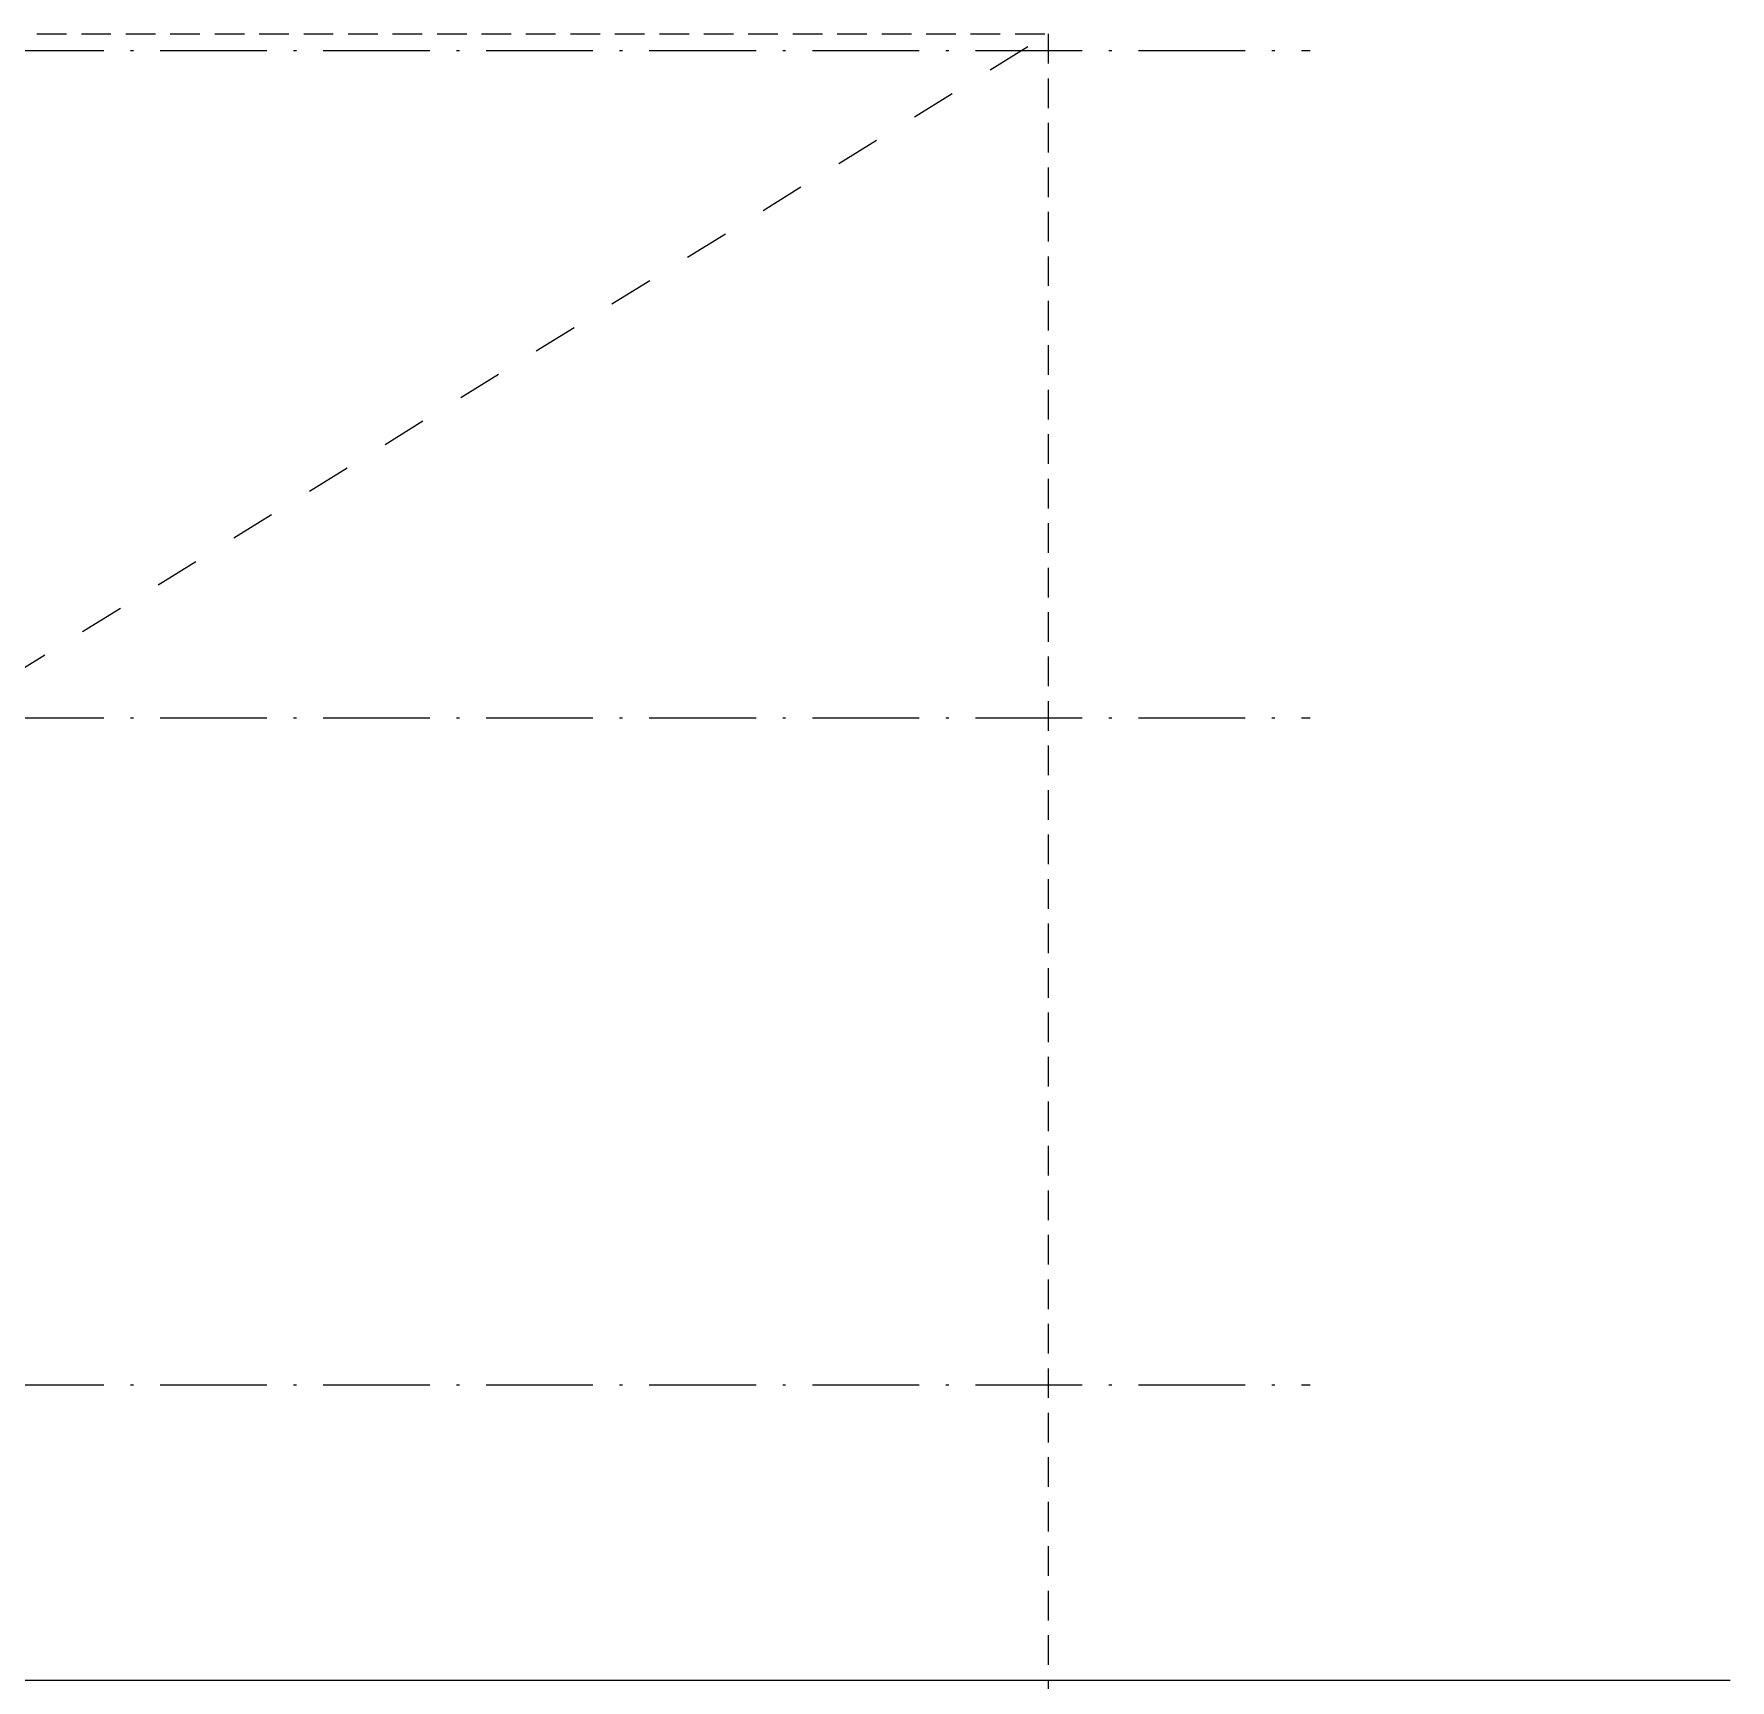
# Model space of a CAD drawing. Extents: x 6529560 to 6558080, y 5579316 to 5588131.
# Drawn here: x 6543591.6 to 6543648.8, y 5579620.8 to 5579676.3 of the extents above; entities that cross this region are included whole.
import ezdxf

# ---------------------------------------------------------------- set-up
doc = ezdxf.new("R2010")
doc.units = 0
doc.header["$MEASUREMENT"] = 0
for name, pattern in [('0.5_0.5', [1, 0.5, -0.5]), ('1.0_0.5', [1.5, 1, -0.5]), ('ACAD_ISO10W100', [18, 12, -3, 0, -3])]:
    doc.linetypes.add(name, pattern=pattern)
doc.layers.get('0').update_dxf_attribs({"color": 2, "linetype": 'CONTINUOUS', "lineweight": 5})
for name, color, linetype, lineweight in [('arch_droga', 1, 'CONTINUOUS', 25), ('arch_osie', 181, 'CONTINUOUS', 5), ('arch_sciany zewnętrzne', 94, 'CONTINUOUS', 18)]:
    doc.layers.add(name, color=color, linetype=linetype, lineweight=lineweight)

# ---------------------------------------------------------------- blocks, each defined once
blk = doc.blocks.new('ZT_z_opisami')
at = {"layer": 'arch_droga', "color": 7}
blk.add_line((6540785.849, 5579543.322), (6540970.665, 5579543.322), dxfattribs=at)

msp = doc.modelspace()

# ---------------------------------------------------------------- linework, layer by layer
at = {"layer": 'arch_osie', "linetype": '0.5_0.5', "ltscale": 3}
msp.add_lwpolyline([(6543516.7223, 5579608.7802), (6543625.8423, 5579676.2802)], dxfattribs=at)
at = {"layer": 'arch_osie', "linetype": 'ACAD_ISO10W100', "ltscale": 0.3, "extrusion": (-4.94832e-09, -8.0265e-10, 1)}
for points in [[(6543507.8823, 5579675.7202), (6543634.6823, 5579675.7202)], [(6543507.8823, 5579653.2202), (6543634.6823, 5579653.2202)], [(6543507.8823, 5579630.7202), (6543634.6823, 5579630.7202)]]:
    msp.add_lwpolyline(points, dxfattribs=at)
at = {"layer": 'arch_sciany zewnętrzne', "linetype": '1.0_0.5'}
msp.add_lwpolyline([(6543516.7223, 5579676.2802), (6543625.8423, 5579676.2802), (6543625.8423, 5579608.7802), (6543516.7223, 5579608.7802)], close=True, dxfattribs=at)

# ---------------------------------------------------------------- block references
at = {"color": 4, "rotation": 359.9999223416695}
msp.add_blockref('ZT_z_opisami', (2670.615, 86.312, -1.4022), dxfattribs=at)

doc.saveas('drawing.dxf')
